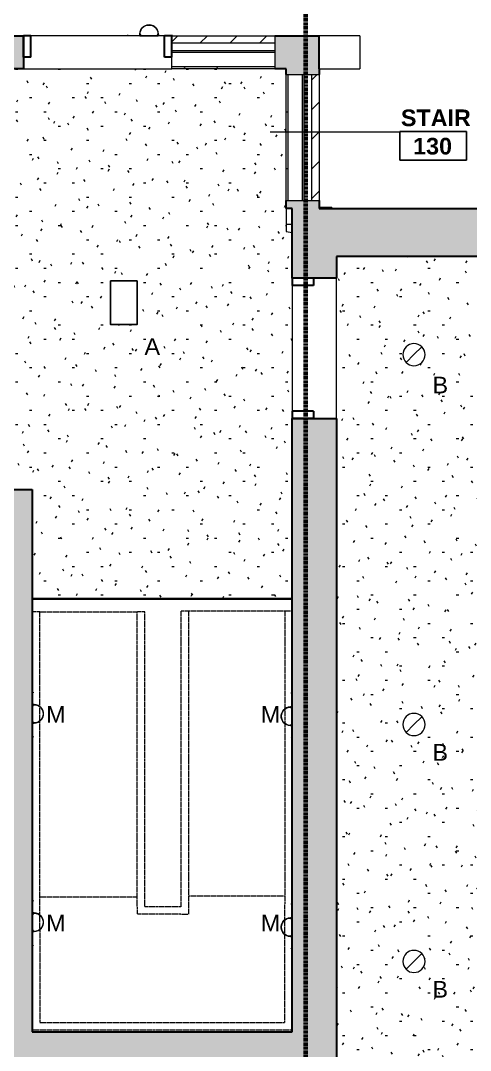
# Model space of a CAD drawing. Header units: inches. Extents: x -529 to 1063, y -2066 to -482.
# Drawn here: x 266.4 to 387.8, y -1912.5 to -1634.2 of the extents above; entities that cross this region are included whole.
import ezdxf

# ---------------------------------------------------------------- set-up
doc = ezdxf.new("R2010")
doc.units = ezdxf.units.IN
doc.header["$MEASUREMENT"] = 0
doc.linetypes.add('Dash', pattern=[0.25, 0.125, -0.125])
doc.linetypes.add('Overhead 1_16_', pattern=[0.101562, 0.0625, -0.039062])
for name, color, linetype, lineweight in [('A-ANNO-MATC', 214, 'Dash', 140), ('A-AREA-IDEN', 2, 'Continuous', 9), ('A-CLNG', 13, 'Continuous', 18), ('A-CLNG-PATT', 13, 'Continuous', 18), ('A-DOOR', 31, 'Continuous', 18), ('A-DOOR-FRAM', 31, 'Continuous', 30), ('A-FLOR', 192, 'Continuous', 18), ('A-WALL', 113, 'Continuous', 18), ('A-WALL-PATT', 111, 'Continuous', 18), ('E-LITE-EQPM', 33, 'Continuous', 9), ('E-LITE-EQPM-IDEN', 33, 'Continuous', 9), ('I-WALL', 2, 'Continuous', 18), ('S-STRS-MBND', 31, 'Continuous', 18)]:
    doc.layers.add(name, color=color, linetype=linetype, lineweight=lineweight)
doc.styles.add('Arial', font='arial.ttf', dxfattribs={"height": 4.5})
doc.styles.add('Swis721 Lt BT_B', font='', dxfattribs={"height": 4.5})
doc.styles.get('Swis721 Lt BT_B').set_extended_font_data('Swis721 Lt BT', bold=True)
pattern_1 = [(45, (0, 0), (-4.006467, 4.006467), [])]
pattern_2 = [(0, (0, 0), (15.36, 3.84), [0.634, -10.886, 0.634, -10.886, -61.44]), (0, (0, 0), (15.36, 3.84), [-23.04, 0.634, -22.406, 0.634, -10.886, -26.88]), (0, (0, 0), (15.36, 3.84), [-57.6, 0.634, -7.046, 0.634, -18.566]), (120, (5.76, 1.92), (-11.0055376, 11.38215), [0.634, -10.886, 0.634, -10.886, -61.44]), (120, (5.76, 1.92), (-11.0055376, 11.38215), [-23.04, 0.634, -22.406, 0.634, -10.886, -26.88]), (120, (5.76, 1.92), (-11.0055376, 11.38215), [-57.6, 0.634, -7.046, 0.634, -18.566]), (240, (7.68, 9.6), (-4.3544624, -15.22215), [0.634, -10.886, 0.634, -10.886, -61.44]), (240, (7.68, 9.6), (-4.3544624, -15.22215), [-23.04, 0.634, -22.406, 0.634, -10.886, -26.88]), (240, (7.68, 9.6), (-4.3544624, -15.22215), [-57.6, 0.634, -7.046, 0.634, -18.566])]

# ---------------------------------------------------------------- blocks, each defined once
blk = doc.blocks.new('Single Flush - D1 2_10_ X 8_-6102513-1ST FLOOR - RCP')
at = {"layer": 'A-DOOR-FRAM', "color": 8}
for p, q in [((-19, -0.25), (-19, -6)), ((-19, -0.25), (-17, -0.25)), ((-17, -0.25), (-17, -6)), ((17.000004, -0.25), (17.000004, -6)), ((17.000004, -0.25), (19.000004, -0.25)), ((19.000004, -0.25), (19.000004, -6)), ((-19, -6), (-17, -6)), ((17.000004, -6), (19.000004, -6))]:
    blk.add_line(p, q, dxfattribs=at)
blk = doc.blocks.new('Downlight - Recessed Can - 6_ Incandescent - 277V-5290754-1ST FLOOR - RCP')
at = {"layer": 'E-LITE-EQPM'}
for q in [(-2.12, -2.12), (2.12, 2.12)]:
    blk.add_line((0, 0), q, dxfattribs=at)
for start, end in [(360, 180), (0, 180), (180, 360), (180, 360)]:
    blk.add_arc((0, 0), 3, start, end, dxfattribs=at)
blk = doc.blocks.new('Trybeca Rectangle Trimless 300mm 33W  HCOFO - Trybeca Rectangle Trimlles 300 mm  HCOFO Embossed matt white-5303995-1ST FLOOR - RCP')
at = {"layer": 'E-LITE-EQPM'}
for p, q in [((-3.61, -5.91), (-3.61, 5.91)), ((-3.61, 5.91), (3.6, 5.91)), ((3.6, 5.91), (3.6, -5.91)), ((3.6, -5.91), (-3.61, -5.91))]:
    blk.add_line(p, q, dxfattribs=at)
for centre, radius, start, end in [((-3.59, 5.89), 0.0375, 90, 180), ((3.58, 5.88), 0.0407, 0, 90), ((-3.59, -5.89), 0.0389, 180, 270), ((3.58, -5.89), 0.0393, 270, 0)]:
    blk.add_arc(centre, radius, start, end, dxfattribs=at)
blk = doc.blocks.new('Single Flush - D1 3_ X 8_  - NOT FR-6102534-1ST FLOOR - RCP')
at = {"layer": 'A-DOOR-FRAM'}
for p, q in [((-20, 1.3125), (-20, -4.4375)), ((-20, 1.3125), (-18, 1.3125)), ((-18, 1.3125), (-18, -4.4375)), ((18.000004, 1.3125), (18.000004, -4.4375)), ((18.000004, 1.3125), (20.000004, 1.3125)), ((20.000004, 1.3125), (20.000004, -4.4375)), ((-20, -4.4375), (-18, -4.4375)), ((18.000004, -4.4375), (20.000004, -4.4375))]:
    blk.add_line(p, q, dxfattribs=at)
blk = doc.blocks.new('spectrum-sconce_round - 5_W x 4_D x 9_25_H-5801659-1ST FLOOR - RCP')
at = {"layer": 'E-LITE-EQPM'}
for p, q in [((-7.43, 3.68), (-7.26, 3.6)), ((-4.07, 3.91), (-4.06, 3.91)), ((-4.07, 3.78), (-4.07, 3.91)), ((-4.07, 3.91), (-4.07, 3.78)), ((-4.07, 3.89), (-4.06, 3.89)), ((-4.07, 3.8), (-4.07, 3.89)), ((-4.07, 3.89), (-4.07, 3.8)), ((-4.07, 3.78), (-4.07, 3.41)), ((-4.06, 3.78), (-4.07, 3.78)), ((-4.06, 3.91), (-4.06, 3.78)), ((-4.06, 3.78), (-4.06, 3.47)), ((-4.06, 3.47), (-4.03, 3.47)), ((-4.06, 3.41), (-4.06, 3.47)), ((-4.06, 3.45), (-4.03, 3.45)), ((-3.81, 3.42), (-4.06, 3.42)), ((-4.06, 3.41), (-4.06, 3.42)), ((-4.03, 3.78), (-4.03, 3.91)), ((-4.03, 3.47), (-4.03, 3.78)), ((-4.03, 3.75), (-3.86, 3.75)), ((-3.86, 3.56), (-4.03, 3.56)), ((-3.86, 3.55), (-4.03, 3.55)), ((-3.81, 3.42), (-3.68, 3.42)), ((-3.68, 3.42), (-3.81, 3.42)), ((-3.81, 3.41), (-3.81, 3.42)), ((-3.68, 3.42), (-3.68, 3.41)), ((-3.68, 3.42), (-3.07, 3.42)), ((-3.07, 3.42), (-3.68, 3.42)), ((-0.05, 3.42), (-3.07, 3.42)), ((-0.05, 3.42), (0.57, 3.42)), ((0.57, 3.42), (-0.05, 3.42)), ((0.57, 3.41), (0.57, 3.42)), ((0.57, 3.42), (0.69, 3.42)), ((0.69, 3.42), (0.57, 3.42)), ((0.94, 3.42), (0.69, 3.42)), ((0.69, 3.41), (0.69, 3.42)), ((0.75, 3.75), (0.91, 3.75)), ((0.91, 3.56), (0.75, 3.56)), ((0.91, 3.55), (0.75, 3.55)), ((0.91, 3.91), (0.91, 3.78)), ((0.91, 3.78), (0.91, 3.47)), ((0.91, 3.47), (0.94, 3.47)), ((0.91, 3.45), (0.94, 3.45)), ((0.94, 3.78), (0.94, 3.91)), ((0.94, 3.91), (0.96, 3.91)), ((0.94, 3.89), (0.96, 3.89)), ((0.94, 3.47), (0.94, 3.78)), ((0.96, 3.78), (0.94, 3.78)), ((0.94, 3.47), (0.94, 3.41)), ((0.94, 3.41), (0.94, 3.42)), ((0.96, 3.78), (0.96, 3.91)), ((0.96, 3.91), (0.96, 3.78)), ((0.96, 3.8), (0.96, 3.89)), ((0.96, 3.89), (0.96, 3.8)), ((0.96, 3.41), (0.96, 3.78)), ((4.59, 3.6), (4.76, 3.68))]:
    blk.add_line(p, q, dxfattribs=at)
at = {"layer": 'E-LITE-EQPM', "flags": 128}
for points in [[(-1.56, 6.41), (-2.11, 6.34), (-2.64, 6.16), (-3.12, 5.86), (-3.51, 5.47), (-3.81, 4.99), (-4, 4.46), (-4.06, 3.91)], [(-4.03, 3.91), (-3.95, 4.5), (-3.74, 5.05), (-3.41, 5.54), (-2.96, 5.94), (-2.43, 6.21), (-1.86, 6.36), (-1.26, 6.36), (-0.68, 6.21), (-0.16, 5.94), (0.29, 5.54), (0.63, 5.05), (0.84, 4.5), (0.91, 3.91)], [(-3.95, 4.48), (-3.74, 5.04), (-3.41, 5.53), (-2.96, 5.92), (-2.43, 6.2), (-1.86, 6.34), (-1.26, 6.34), (-0.68, 6.2), (-0.16, 5.92), (0.29, 5.53), (0.63, 5.04), (0.84, 4.48)], [(0.94, 3.91), (0.88, 4.46), (0.69, 4.99), (0.4, 5.47), (0, 5.86), (-0.47, 6.16), (-1, 6.34), (-1.56, 6.41)]]:
    blk.add_lwpolyline(points, dxfattribs=at)
at = {"layer": 'E-LITE-EQPM'}
for centre, start, end in [((-3.87, 3.66), 276.1329, 83.8671), ((-3.87, 3.66), 69.8893, 83.8671), ((-3.87, 3.64), 276.1329, 13.9779), ((-3.87, 3.64), 276.1329, 290.1107), ((-3.87, 3.66), 346.0221, 41.9336), ((-3.87, 3.64), 346.0221, 13.9779), ((0.76, 3.66), 96.1329, 263.8671), ((0.76, 3.66), 166.0221, 207.9557), ((0.76, 3.64), 166.0221, 207.9557), ((0.76, 3.64), 166.0221, 263.8671), ((0.76, 3.66), 124.0886, 152.0443)]:
    blk.add_arc(centre, 0.0943, start, end, dxfattribs=at)
blk = doc.blocks.new('spectrum-sconce_round - 5_W x 4_D x 9_25_H-5801666-1ST FLOOR - RCP')
at = {"layer": 'E-LITE-EQPM'}
for p, q in [((-7.43, 6.68), (-7.26, 6.6)), ((-4.07, 6.91), (-4.06, 6.91)), ((-4.07, 6.78), (-4.07, 6.91)), ((-4.07, 6.91), (-4.07, 6.78)), ((-4.07, 6.89), (-4.06, 6.89)), ((-4.07, 6.8), (-4.07, 6.89)), ((-4.07, 6.89), (-4.07, 6.8)), ((-4.07, 6.78), (-4.07, 6.41)), ((-4.06, 6.78), (-4.07, 6.78)), ((-4.06, 6.91), (-4.06, 6.78)), ((-4.06, 6.78), (-4.06, 6.47)), ((-4.06, 6.47), (-4.03, 6.47)), ((-4.06, 6.41), (-4.06, 6.47)), ((-4.06, 6.45), (-4.03, 6.45)), ((-3.81, 6.42), (-4.06, 6.42)), ((-4.06, 6.41), (-4.06, 6.42)), ((-4.03, 6.78), (-4.03, 6.91)), ((-4.03, 6.47), (-4.03, 6.78)), ((-4.03, 6.75), (-3.86, 6.75)), ((-3.86, 6.56), (-4.03, 6.56)), ((-3.86, 6.55), (-4.03, 6.55)), ((-3.81, 6.42), (-3.68, 6.42)), ((-3.68, 6.42), (-3.81, 6.42)), ((-3.81, 6.41), (-3.81, 6.42)), ((-3.68, 6.42), (-3.68, 6.41)), ((-3.68, 6.42), (-3.07, 6.42)), ((-3.07, 6.42), (-3.68, 6.42)), ((-0.05, 6.42), (-3.07, 6.42)), ((-0.05, 6.42), (0.57, 6.42)), ((0.57, 6.42), (-0.05, 6.42)), ((0.57, 6.41), (0.57, 6.42)), ((0.57, 6.42), (0.69, 6.42)), ((0.69, 6.42), (0.57, 6.42)), ((0.94, 6.42), (0.69, 6.42)), ((0.69, 6.41), (0.69, 6.42)), ((0.75, 6.75), (0.91, 6.75)), ((0.91, 6.56), (0.75, 6.56)), ((0.91, 6.55), (0.75, 6.55)), ((0.91, 6.91), (0.91, 6.78)), ((0.91, 6.78), (0.91, 6.47)), ((0.91, 6.47), (0.94, 6.47)), ((0.91, 6.45), (0.94, 6.45)), ((0.94, 6.78), (0.94, 6.91)), ((0.94, 6.91), (0.96, 6.91)), ((0.94, 6.89), (0.96, 6.89)), ((0.94, 6.47), (0.94, 6.78)), ((0.96, 6.78), (0.94, 6.78)), ((0.94, 6.47), (0.94, 6.41)), ((0.94, 6.41), (0.94, 6.42)), ((0.96, 6.78), (0.96, 6.91)), ((0.96, 6.91), (0.96, 6.78)), ((0.96, 6.8), (0.96, 6.89)), ((0.96, 6.89), (0.96, 6.8)), ((0.96, 6.41), (0.96, 6.78)), ((4.59, 6.6), (4.76, 6.68))]:
    blk.add_line(p, q, dxfattribs=at)
at = {"layer": 'E-LITE-EQPM', "flags": 128}
for points in [[(-1.56, 9.41), (-2.11, 9.34), (-2.64, 9.16), (-3.12, 8.86), (-3.51, 8.47), (-3.81, 7.99), (-4, 7.46), (-4.06, 6.91)], [(-4.03, 6.91), (-3.95, 7.5), (-3.74, 8.05), (-3.41, 8.54), (-2.96, 8.94), (-2.43, 9.21), (-1.86, 9.36), (-1.26, 9.36), (-0.68, 9.21), (-0.16, 8.94), (0.29, 8.54), (0.63, 8.05), (0.84, 7.5), (0.91, 6.91)], [(-3.95, 7.48), (-3.74, 8.04), (-3.41, 8.53), (-2.96, 8.92), (-2.43, 9.2), (-1.86, 9.34), (-1.26, 9.34), (-0.68, 9.2), (-0.16, 8.92), (0.29, 8.53), (0.63, 8.04), (0.84, 7.48)], [(0.94, 6.91), (0.88, 7.46), (0.69, 7.99), (0.4, 8.47), (0, 8.86), (-0.47, 9.16), (-1, 9.34), (-1.56, 9.41)]]:
    blk.add_lwpolyline(points, dxfattribs=at)
at = {"layer": 'E-LITE-EQPM'}
for centre, start, end in [((-3.87, 6.66), 276.1329, 83.8671), ((-3.87, 6.66), 69.8893, 83.8671), ((-3.87, 6.64), 276.1329, 13.9779), ((-3.87, 6.64), 276.1329, 290.1107), ((-3.87, 6.66), 346.0221, 41.9336), ((-3.87, 6.64), 346.0221, 13.9779), ((0.76, 6.66), 96.1329, 263.8671), ((0.76, 6.66), 166.0221, 207.9557), ((0.76, 6.64), 166.0221, 207.9557), ((0.76, 6.64), 166.0221, 263.8671), ((0.76, 6.66), 124.0886, 152.0443)]:
    blk.add_arc(centre, 0.0943, start, end, dxfattribs=at)
blk = doc.blocks.new('spectrum-sconce_round - OUTSIDE 5_W x 4_D x 11_75_H 2-6077108-1ST FLOOR - RCP')
at = {"layer": 'E-LITE-EQPM'}
for p, q in [((-7.43, 5.11), (-7.26, 5.04)), ((-4.07, 5.34), (-4.06, 5.34)), ((-4.07, 5.22), (-4.07, 5.34)), ((-4.07, 5.34), (-4.07, 5.22)), ((-4.07, 5.33), (-4.06, 5.33)), ((-4.07, 5.24), (-4.07, 5.33)), ((-4.07, 5.33), (-4.07, 5.24)), ((-4.07, 5.22), (-4.07, 4.84)), ((-4.06, 5.22), (-4.07, 5.22)), ((-4.06, 4.84), (-4.07, 4.84)), ((-4.06, 4.83), (-4.07, 4.83)), ((-4.06, 5.34), (-4.06, 5.22)), ((-4.06, 5.22), (-4.06, 4.91)), ((-4.06, 4.91), (-4.03, 4.91)), ((-4.06, 4.84), (-4.06, 4.91)), ((-4.06, 4.89), (-4.03, 4.89)), ((-3.81, 4.86), (-4.06, 4.86)), ((-4.06, 4.84), (-4.06, 4.86)), ((-4.06, 4.83), (-4.06, 4.84)), ((-4.06, 4.84), (-3.81, 4.84)), ((-4.06, 4.83), (-3.81, 4.83)), ((-4.03, 5.22), (-4.03, 5.34)), ((-4.03, 4.91), (-4.03, 5.22)), ((-4.03, 5.19), (-3.86, 5.19)), ((-3.86, 5), (-4.03, 5)), ((-3.86, 4.98), (-4.03, 4.98)), ((-3.81, 4.86), (-3.68, 4.86)), ((-3.68, 4.86), (-3.81, 4.86)), ((-3.81, 4.84), (-3.81, 4.86)), ((-3.68, 4.84), (-3.81, 4.84)), ((-3.81, 4.84), (-3.68, 4.84)), ((-3.81, 4.83), (-3.81, 4.84)), ((-3.81, 4.84), (-3.68, 4.84)), ((-3.68, 4.84), (-3.81, 4.84)), ((-3.68, 4.83), (-3.81, 4.83)), ((-3.81, 4.83), (-3.68, 4.83)), ((-3.68, 4.86), (-3.68, 4.84)), ((-3.68, 4.86), (-3.07, 4.86)), ((-3.07, 4.86), (-3.68, 4.86)), ((-3.68, 4.84), (-3.68, 4.83)), ((-3.07, 4.84), (-3.68, 4.84)), ((-3.68, 4.84), (-3.07, 4.84)), ((-3.68, 4.84), (-3.07, 4.84)), ((-3.07, 4.84), (-3.68, 4.84)), ((-3.07, 4.83), (-3.68, 4.83)), ((-3.68, 4.83), (-3.07, 4.83)), ((-0.05, 4.86), (-3.07, 4.86)), ((-3.07, 4.84), (-0.05, 4.84)), ((-3.07, 4.83), (-0.05, 4.83)), ((-0.05, 4.86), (0.57, 4.86)), ((0.57, 4.86), (-0.05, 4.86)), ((0.57, 4.84), (-0.05, 4.84)), ((-0.05, 4.84), (0.57, 4.84)), ((-0.05, 4.84), (0.57, 4.84)), ((0.57, 4.84), (-0.05, 4.84)), ((0.57, 4.83), (-0.05, 4.83)), ((-0.05, 4.83), (0.57, 4.83)), ((0.57, 4.84), (0.57, 4.86)), ((0.57, 4.86), (0.69, 4.86)), ((0.69, 4.86), (0.57, 4.86)), ((0.57, 4.83), (0.57, 4.84)), ((0.69, 4.84), (0.57, 4.84)), ((0.57, 4.84), (0.69, 4.84)), ((0.57, 4.84), (0.69, 4.84)), ((0.69, 4.84), (0.57, 4.84)), ((0.69, 4.83), (0.57, 4.83)), ((0.57, 4.83), (0.69, 4.83)), ((0.94, 4.86), (0.69, 4.86)), ((0.69, 4.84), (0.69, 4.86)), ((0.69, 4.83), (0.69, 4.84)), ((0.69, 4.84), (0.94, 4.84)), ((0.69, 4.83), (0.94, 4.83)), ((0.75, 5.19), (0.91, 5.19)), ((0.91, 5), (0.75, 5)), ((0.91, 4.98), (0.75, 4.98)), ((0.91, 5.34), (0.91, 5.22)), ((0.91, 5.22), (0.91, 4.91)), ((0.91, 4.91), (0.94, 4.91)), ((0.91, 4.89), (0.94, 4.89)), ((0.94, 5.22), (0.94, 5.34)), ((0.94, 5.34), (0.96, 5.34)), ((0.94, 5.33), (0.96, 5.33)), ((0.94, 4.91), (0.94, 5.22)), ((0.96, 5.22), (0.94, 5.22)), ((0.94, 4.91), (0.94, 4.84)), ((0.94, 4.84), (0.94, 4.86)), ((0.94, 4.83), (0.94, 4.84)), ((0.96, 4.84), (0.94, 4.84)), ((0.96, 4.83), (0.94, 4.83)), ((0.96, 5.22), (0.96, 5.34)), ((0.96, 5.34), (0.96, 5.22)), ((0.96, 5.24), (0.96, 5.33)), ((0.96, 5.33), (0.96, 5.24)), ((0.96, 4.84), (0.96, 5.22)), ((4.59, 5.04), (4.76, 5.11))]:
    blk.add_line(p, q, dxfattribs=at)
at = {"layer": 'E-LITE-EQPM', "flags": 128}
for points in [[(-1.56, 7.84), (-2.11, 7.78), (-2.64, 7.6), (-3.12, 7.3), (-3.51, 6.9), (-3.81, 6.43), (-4, 5.9), (-4.06, 5.34)], [(-4.03, 5.34), (-3.95, 5.93), (-3.74, 6.49), (-3.41, 6.98), (-2.96, 7.38), (-2.43, 7.65), (-1.86, 7.79), (-1.26, 7.79), (-0.68, 7.65), (-0.16, 7.38), (0.29, 6.98), (0.63, 6.49), (0.84, 5.93), (0.91, 5.34)], [(-3.95, 5.92), (-3.74, 6.48), (-3.41, 6.97), (-2.96, 7.36), (-2.43, 7.64), (-1.86, 7.78), (-1.26, 7.78), (-0.68, 7.64), (-0.16, 7.36), (0.29, 6.97), (0.63, 6.48), (0.84, 5.92)], [(0.94, 5.34), (0.88, 5.9), (0.69, 6.43), (0.4, 6.9), (0, 7.3), (-0.47, 7.6), (-1, 7.78), (-1.56, 7.84)]]:
    blk.add_lwpolyline(points, dxfattribs=at)
at = {"layer": 'E-LITE-EQPM'}
for centre, start, end in [((-3.87, 5.09), 276.1329, 83.8671), ((-3.87, 5.09), 69.8893, 83.8671), ((-3.87, 5.08), 276.1329, 13.9779), ((-3.87, 5.08), 276.1329, 290.1107), ((-3.87, 5.09), 346.0221, 41.9336), ((-3.87, 5.08), 346.0221, 13.9779), ((0.76, 5.09), 96.1329, 263.8671), ((0.76, 5.09), 166.0221, 207.9557), ((0.76, 5.08), 166.0221, 207.9557), ((0.76, 5.08), 166.0221, 263.8671), ((0.76, 5.09), 124.0886, 152.0443)]:
    blk.add_arc(centre, 0.0943, start, end, dxfattribs=at)
blk = doc.blocks.new('Room Tag - Room Name and Number-3379422-1ST FLOOR - RCP')
at = {"layer": 'A-AREA-IDEN'}
for p, q in [((-0.1881, -0.1636), (-0.1881, -0.0018)), ((-0.1881, -0.0018), (0.1869, -0.0018)), ((0.1869, -0.0018), (-0.1881, -0.0018)), ((-0.1881, -0.0018), (-0.1881, -0.1636)), ((0.1869, -0.0018), (0.1869, -0.1636)), ((0.1869, -0.1636), (0.1869, -0.0018)), ((0.1869, -0.1636), (-0.1881, -0.1636)), ((-0.1881, -0.1636), (0.1869, -0.1636))]:
    blk.add_line(p, q, dxfattribs=at)

msp = doc.modelspace()

# ---------------------------------------------------------------- hatches: boundary and pattern name
at = {"layer": 'A-CLNG-PATT'}
h = msp.add_hatch(dxfattribs=at)
h.set_pattern_fill('FP_1', color=256, style=0, pattern_type=2)
h.set_pattern_definition(pattern_2)
h.paths.add_polyline_path([(335.36, -1790.4), (339.7, -1790.4), (339.7, -1691.47), (338.09, -1691.22), (338.09, -1647.22), (264.18, -1647.22), (264.18, -1653.73), (248.17, -1653.73), (248.17, -1760.94), (269.53, -1760.94), (269.53, -1790.4), (279.41, -1790.4)], flags=0)
h.paths.add_polyline_path([(290.62, -1716.39), (290.62, -1704.54), (297.86, -1704.54), (297.86, -1716.39), (291.65, -1716.39)], flags=0)
h = msp.add_hatch(dxfattribs=at)
h.set_pattern_fill('FP_1', color=256, style=0, pattern_type=2)
h.set_pattern_definition(pattern_2)
h.paths.add_polyline_path([(514.2, -1914.91), (514.2, -1795.96), (565.7, -1795.96), (565.7, -1748.09), (514.2, -1748.09), (514.2, -1702.09), (423.08, -1702.09), (423.08, -1729.05), (391.32, -1729.05), (391.31, -1728.09), (387.82, -1728.09), (387.82, -1697.97), (351.7, -1697.97), (351.7, -1914.02), (351.82, -1914.02), (351.82, -1914.91), (503.2, -1914.91)], flags=0)
h.paths.add_polyline_path([(372.57, -1891.48), (371.8, -1891.38), (371.07, -1891.08), (370.45, -1890.6), (369.97, -1889.98), (369.68, -1889.26), (369.57, -1888.48), (369.68, -1887.71), (369.97, -1886.98), (370.45, -1886.36), (371.07, -1885.88), (371.8, -1885.59), (372.57, -1885.48), (373.35, -1885.59), (374.07, -1885.88), (374.69, -1886.36), (375.17, -1886.98), (375.47, -1887.71), (375.57, -1888.48), (375.47, -1889.26), (375.17, -1889.98), (374.69, -1890.6), (374.07, -1891.08), (373.35, -1891.38)], flags=0)
h.paths.add_polyline_path([(477.57, -1891.48), (476.8, -1891.38), (476.07, -1891.08), (475.45, -1890.6), (474.97, -1889.98), (474.68, -1889.26), (474.57, -1888.48), (474.68, -1887.71), (474.97, -1886.98), (475.45, -1886.36), (476.07, -1885.88), (476.8, -1885.59), (477.57, -1885.48), (478.35, -1885.59), (479.07, -1885.88), (479.69, -1886.36), (480.17, -1886.98), (480.47, -1887.71), (480.57, -1888.48), (480.47, -1889.26), (480.17, -1889.98), (479.69, -1890.6), (479.07, -1891.08), (478.35, -1891.38)], flags=0)
h.paths.add_polyline_path([(429.65, -1887.52), (429.65, -1874.49), (428.43, -1874.3), (427.18, -1873.66), (426.81, -1873.29), (417.57, -1882.52), (417.32, -1882.27), (426.56, -1873.04), (426.18, -1872.67), (425.55, -1871.41), (425.35, -1870.2), (412.32, -1870.2), (412.32, -1869.85), (425.35, -1869.85), (425.55, -1868.63), (426.18, -1867.38), (426.56, -1867.01), (417.32, -1857.77), (417.57, -1857.52), (426.81, -1866.76), (427.18, -1866.38), (428.43, -1865.74), (429.65, -1865.55), (429.65, -1852.52), (430, -1852.52), (430, -1865.55), (431.21, -1865.74), (432.47, -1866.38), (432.84, -1866.76), (442.07, -1857.52), (442.32, -1857.77), (433.09, -1867.01), (433.46, -1867.38), (434.1, -1868.63), (434.29, -1869.85), (447.32, -1869.85), (447.32, -1870.2), (434.29, -1870.2), (434.1, -1871.41), (433.46, -1872.67), (433.09, -1873.04), (442.32, -1882.27), (442.07, -1882.52), (432.84, -1873.29), (432.47, -1873.66), (431.21, -1874.3), (430, -1874.49), (430, -1887.52)], flags=0)
h.paths.add_polyline_path([(431.55, -1872.4), (431.55, -1872.4), (431.53, -1872.37)], flags=0)
h.paths.add_polyline_path([(428.27, -1867.89), (428.27, -1867.89), (428.18, -1867.76)], flags=0)
h.paths.add_polyline_path([(372.57, -1827.45), (371.8, -1827.34), (371.07, -1827.04), (370.45, -1826.57), (369.97, -1825.95), (369.68, -1825.22), (369.57, -1824.45), (369.68, -1823.67), (369.97, -1822.95), (370.45, -1822.33), (371.07, -1821.85), (371.8, -1821.55), (372.57, -1821.45), (373.35, -1821.55), (374.07, -1821.85), (374.69, -1822.33), (375.17, -1822.95), (375.47, -1823.67), (375.57, -1824.45), (375.47, -1825.22), (375.17, -1825.95), (374.69, -1826.57), (374.07, -1827.04), (373.35, -1827.34)], flags=0)
h.paths.add_polyline_path([(477.57, -1827.45), (476.8, -1827.34), (476.07, -1827.04), (475.45, -1826.57), (474.97, -1825.95), (474.68, -1825.22), (474.57, -1824.45), (474.68, -1823.67), (474.97, -1822.95), (475.45, -1822.33), (476.07, -1821.85), (476.8, -1821.55), (477.57, -1821.45), (478.35, -1821.55), (479.07, -1821.85), (479.69, -1822.33), (480.17, -1822.95), (480.47, -1823.67), (480.57, -1824.45), (480.47, -1825.22), (480.17, -1825.95), (479.69, -1826.57), (479.07, -1827.04), (478.35, -1827.34)], flags=0)
h.paths.add_polyline_path([(431.93, -1787.73), (431.82, -1787.72), (429.53, -1783.79), (431.82, -1779.86), (436.34, -1779.86), (438.63, -1783.79), (436.34, -1787.73), (433.27, -1787.73)], flags=0)
h.paths.add_polyline_path([(458.75, -1787.42), (456.16, -1787.42), (453.87, -1783.48), (456.16, -1779.55), (460.68, -1779.55), (462.97, -1783.48), (460.68, -1787.42), (460.16, -1787.42)], flags=0)
h.paths.add_polyline_path([(408.35, -1787.09), (403.94, -1787.09), (401.65, -1783.16), (403.94, -1779.23), (408.46, -1779.23), (410.75, -1783.16), (408.46, -1787.09), (408.43, -1787.09)], flags=0)
h.paths.add_polyline_path([(542.88, -1771.94), (542.1, -1771.84), (541.38, -1771.54), (540.76, -1771.06), (540.28, -1770.44), (539.98, -1769.71), (539.88, -1768.94), (539.98, -1768.16), (540.28, -1767.44), (540.76, -1766.82), (541.38, -1766.34), (542.1, -1766.04), (542.88, -1765.94), (543.66, -1766.04), (544.38, -1766.34), (545, -1766.82), (545.48, -1767.44), (545.78, -1768.16), (545.88, -1768.94), (545.78, -1769.71), (545.48, -1770.44), (545, -1771.06), (544.38, -1771.54), (543.66, -1771.84)], flags=0)
h.paths.add_polyline_path([(416.44, -1745.83), (415.43, -1745.6), (414.62, -1744.96), (414.17, -1744.03), (414.17, -1742.99), (414.62, -1742.06), (415.43, -1741.42), (416.44, -1741.19), (417.45, -1741.42), (418.26, -1742.06), (418.7, -1742.99), (418.69, -1744.06), (418.26, -1744.96), (417.45, -1745.6), (416.83, -1745.74)], flags=0)
h.paths.add_polyline_path([(452.44, -1745.83), (451.43, -1745.6), (450.62, -1744.96), (450.17, -1744.03), (450.18, -1742.98), (450.62, -1742.06), (451.43, -1741.42), (452.44, -1741.19), (453.45, -1741.42), (454.26, -1742.07), (454.7, -1742.99), (454.7, -1744.04), (454.25, -1744.96), (453.45, -1745.6), (452.52, -1745.81)], flags=0)
h.paths.add_polyline_path([(488.44, -1745.83), (487.43, -1745.6), (486.62, -1744.95), (486.17, -1744.03), (486.18, -1742.97), (486.63, -1742.06), (487.43, -1741.42), (488.44, -1741.19), (489.45, -1741.42), (490.26, -1742.06), (490.7, -1743.04), (490.7, -1744.03), (490.26, -1744.96), (489.45, -1745.6), (488.57, -1745.8)], flags=0)
h.paths.add_polyline_path([(372.57, -1727.48), (371.8, -1727.38), (371.07, -1727.08), (370.45, -1726.6), (369.97, -1725.98), (369.68, -1725.26), (369.57, -1724.48), (369.68, -1723.71), (369.97, -1722.98), (370.45, -1722.36), (371.07, -1721.88), (371.8, -1721.59), (372.57, -1721.48), (373.35, -1721.59), (374.07, -1721.88), (374.69, -1722.36), (375.17, -1722.98), (375.47, -1723.71), (375.57, -1724.48), (375.47, -1725.26), (375.17, -1725.98), (374.69, -1726.6), (374.07, -1727.08), (373.35, -1727.38)], flags=0)
h.paths.add_polyline_path([(401.17, -1705.05), (422.33, -1705.05), (422.33, -1702.09), (392.07, -1702.09), (392.07, -1705.05), (401.04, -1705.05)], flags=0)
at = {"layer": 'A-WALL-PATT', "lineweight": 9}
h = msp.add_hatch(color=7, dxfattribs=at)
h.paths.add_polyline_path([(338.09, -1647.22), (346.93, -1647.22), (346.93, -1638.35), (335.02, -1638.35), (335.02, -1647.22), (335.36, -1647.22)], flags=0)
h.paths.add_polyline_path([(267.18, -1647.22), (267.18, -1638.35), (256.18, -1638.35), (256.18, -1647.22)], flags=0)
h = msp.add_hatch(dxfattribs=at)
h.set_pattern_fill('FP_2', color=256, style=0, pattern_type=2)
h.set_pattern_definition(pattern_1)
h.paths.add_polyline_path([(307.18, -1640.35), (335.02, -1640.35), (335.02, -1638.35), (307.18, -1638.35)], flags=0)
h = msp.add_hatch(dxfattribs=at)
h.set_pattern_fill('FP_1', color=256, style=0, pattern_type=2)
h.set_pattern_definition(pattern_2)
h.paths.add_polyline_path([(307.18, -1647.22), (335.02, -1647.22), (335.02, -1646.72), (307.18, -1646.72)], flags=0)
h = msp.add_hatch(color=7, dxfattribs=at)
h.paths.add_polyline_path([(338.09, -1684.97), (346.96, -1684.97), (346.96, -1682.79), (338.09, -1682.79)], flags=0)
h.paths.add_polyline_path([(342.46, -1648.79), (346.96, -1648.79), (346.96, -1647.22), (338.09, -1647.22), (338.09, -1648.79), (338.59, -1648.79)], flags=0)
h = msp.add_hatch(dxfattribs=at)
h.set_pattern_fill('FP_1', color=256, style=0, pattern_type=2)
h.set_pattern_definition(pattern_2)
h.paths.add_polyline_path([(338.59, -1682.79), (338.59, -1648.79), (338.09, -1648.79), (338.09, -1682.79)], flags=0)
h = msp.add_hatch(dxfattribs=at)
h.set_pattern_fill('FP_2', color=256, style=0, pattern_type=2)
h.set_pattern_definition(pattern_1)
h.paths.add_polyline_path([(346.96, -1682.79), (346.96, -1648.79), (344.96, -1648.79), (344.96, -1682.79)], flags=0)
h = msp.add_hatch(color=7, dxfattribs=at)
h.paths.add_polyline_path([(503.82, -1697.97), (518.38, -1697.97), (518.38, -1684.97), (503.82, -1684.97), (503.82, -1697.47)], flags=0)
h.paths.add_polyline_path([(469.82, -1697.97), (469.82, -1684.97), (339.7, -1684.97), (339.7, -1697.97), (447.26, -1697.97)], flags=0)
h = msp.add_hatch(color=7, dxfattribs=at)
h.paths.add_polyline_path([(351.7, -1754.09), (351.7, -1741.78), (339.7, -1741.78), (339.7, -1754.09)], flags=0)
h.paths.add_polyline_path([(351.7, -1703.78), (351.7, -1697.97), (339.7, -1697.97), (339.7, -1703.78)], flags=0)
for points in [[(339.7, -1907.52), (351.7, -1907.52), (351.7, -1754.09), (339.7, -1754.09), (339.7, -1893.75)], [(269.53, -1768.94), (269.53, -1760.94), (248.17, -1760.94), (248.17, -1768.94), (263.53, -1768.94)], [(263.53, -1907.52), (269.53, -1907.52), (269.53, -1768.94), (263.53, -1768.94), (263.53, -1893.75)]]:
    msp.add_hatch(color=7, dxfattribs=at).paths.add_polyline_path(points, flags=0)
h = msp.add_hatch(color=7, dxfattribs=at)
h.paths.add_polyline_path([(335.08, -1920.52), (335.08, -1914.91), (351.7, -1914.91), (351.7, -1907.52), (201.05, -1907.52), (201.05, -1920.52), (279.41, -1920.52)], flags=0)
h.paths.add_polyline_path([(180.05, -1920.52), (180.05, -1907.52), (96.69, -1907.52), (96.69, -1920.52), (167.52, -1920.52)], flags=0)
h.paths.add_polyline_path([(55.62, -1920.52), (75.69, -1920.52), (75.69, -1907.52), (-16.56, -1907.52), (-16.56, -1920.52)], flags=0)
h.paths.add_polyline_path([(-73.81, -1920.52), (-73.81, -1916.91), (-64.92, -1916.91), (-64.92, -1920.52), (-37.56, -1920.52), (-37.56, -1907.52), (-235.08, -1907.52), (-235.08, -1920.52), (-86.81, -1920.52)], flags=0)
h.paths.add_polyline_path([(-261.08, -1920.52), (-261.08, -1907.52), (-273.58, -1907.52), (-273.58, -1920.52)], flags=0)

# ---------------------------------------------------------------- linework, layer by layer
at = {"layer": 'A-ANNO-MATC'}
msp.add_line((343.25, -1328.69), (343.25, -1961.69), dxfattribs=at)
at = {"layer": 'A-AREA-IDEN'}
msp.add_line((333.71, -1664.28), (368.78, -1664.28), dxfattribs=at)
at = {"layer": 'A-CLNG'}
for p, q in [((267.18, -1647.22), (307.18, -1647.22)), ((338.09, -1684.97), (338.09, -1691.22)), ((338.09, -1691.22), (339.7, -1691.47)), ((297.86, -1704.54), (290.62, -1704.54)), ((290.62, -1704.54), (290.62, -1716.39)), ((297.86, -1716.39), (297.86, -1704.54)), ((339.7, -1703.78), (339.7, -1741.78)), ((351.7, -1741.78), (351.7, -1703.78)), ((290.62, -1716.39), (297.86, -1716.39)), ((339.7, -1790.4), (269.53, -1790.4))]:
    msp.add_line(p, q, dxfattribs=at)
for centre, start, end in [((372.57, -1724.48), 0, 180), ((372.57, -1724.48), 180, 0), ((372.57, -1824.45), 0, 180), ((372.57, -1824.45), 180, 360), ((372.57, -1888.48), 0, 180), ((372.57, -1888.48), 180, 360)]:
    msp.add_arc(centre, 3, start, end, dxfattribs=at)
at = {"layer": 'A-FLOR'}
for p, q in [((338.09, -1689.22), (339.7, -1689.22)), ((339.7, -1790.64), (269.53, -1790.64))]:
    msp.add_line(p, q, dxfattribs=at)
at = {"layer": 'A-WALL', "color": 8, "lineweight": 30}
for p, q in [((256.18, -1638.35), (267.18, -1638.35)), ((267.18, -1638.35), (267.18, -1647.22)), ((335.02, -1638.35), (346.93, -1638.35)), ((346.93, -1638.35), (346.93, -1647.22)), ((267.18, -1647.22), (256.18, -1647.22)), ((338.09, -1647.22), (335.02, -1647.22)), ((338.09, -1648.79), (338.09, -1647.22)), ((346.93, -1647.22), (346.96, -1647.22)), ((346.96, -1647.22), (346.96, -1648.79)), ((338.09, -1684.97), (338.09, -1682.79)), ((346.96, -1682.79), (346.96, -1684.97)), ((339.7, -1684.97), (338.09, -1684.97)), ((339.7, -1697.97), (339.7, -1684.97)), ((346.96, -1684.97), (469.82, -1684.97)), ((391.32, -1697.97), (351.7, -1697.97)), ((269.53, -1907.52), (339.7, -1907.52)), ((351.7, -1907.52), (351.7, -1914.91))]:
    msp.add_line(p, q, dxfattribs=at)
at = {"layer": 'A-WALL', "lineweight": 9}
for p, q in [((298.54, -1638.35), (267.18, -1638.35)), ((299.54, -1638.35), (298.8, -1638.35)), ((303.3, -1638.35), (302.57, -1638.35)), ((307.18, -1638.35), (303.57, -1638.35)), ((335.02, -1638.35), (335.02, -1647.22)), ((357.94, -1638.35), (346.93, -1638.35)), ((357.94, -1638.35), (357.94, -1647.22)), ((346.96, -1647.22), (357.94, -1647.22)), ((338.09, -1648.79), (346.96, -1648.79)), ((338.09, -1682.79), (346.96, -1682.79)), ((350.44, -1684.72), (346.96, -1684.72)), ((350.44, -1684.72), (350.44, -1684.97))]:
    msp.add_line(p, q, dxfattribs=at)
at = {"layer": 'A-WALL'}
for p, q in [((307.18, -1638.35), (335.02, -1638.35)), ((307.18, -1647.22), (307.18, -1638.35)), ((335.02, -1640.35), (307.18, -1640.35)), ((335.02, -1642.35), (307.18, -1642.35)), ((335.02, -1642.85), (307.18, -1642.85)), ((335.02, -1646.72), (307.18, -1646.72)), ((335.02, -1647.22), (307.18, -1647.22)), ((338.09, -1682.79), (338.09, -1648.79)), ((338.59, -1682.79), (338.59, -1648.79)), ((342.46, -1682.79), (342.46, -1648.79)), ((342.96, -1682.79), (342.96, -1648.79)), ((344.96, -1682.79), (344.96, -1648.79)), ((346.96, -1648.79), (346.96, -1682.79))]:
    msp.add_line(p, q, dxfattribs=at)
at = {"layer": 'I-WALL', "color": 8, "lineweight": 30}
for p, q in [((339.7, -1703.78), (339.7, -1697.97)), ((351.7, -1697.97), (351.7, -1703.78)), ((351.7, -1703.78), (339.7, -1703.78)), ((339.7, -1907.52), (339.7, -1741.78)), ((339.7, -1741.78), (351.7, -1741.78)), ((351.7, -1741.78), (351.7, -1907.52)), ((248.17, -1760.94), (269.53, -1760.94)), ((269.53, -1760.94), (269.53, -1907.52))]:
    msp.add_line(p, q, dxfattribs=at)
at = {"layer": 'S-STRS-MBND', "linetype": 'Overhead 1_16_', "lineweight": 9}
for p, q in [((271.53, -1793.99), (269.53, -1793.99)), ((271.53, -1819.57), (271.53, -1793.99)), ((271.53, -1793.99), (297.88, -1793.99)), ((299.88, -1793.99), (297.88, -1793.99)), ((297.88, -1873.69), (297.88, -1793.99)), ((299.88, -1873.69), (299.88, -1793.99)), ((311.66, -1793.82), (309.66, -1793.82)), ((309.66, -1793.82), (309.66, -1873.69)), ((311.66, -1793.82), (311.66, -1875.69)), ((337.7, -1793.82), (311.66, -1793.82)), ((339.7, -1793.82), (337.7, -1793.82)), ((337.7, -1793.82), (337.7, -1872.99)), ((339.7, -1793.82), (339.7, -1872.99)), ((271.53, -1823.49), (271.53, -1819.63)), ((271.53, -1879.82), (271.53, -1823.55)), ((269.53, -1879.82), (269.53, -1840.77)), ((271.53, -1870.99), (297.88, -1870.99)), ((337.7, -1870.82), (311.66, -1870.82)), ((337.7, -1904.99), (337.7, -1872.99)), ((339.7, -1906.99), (339.7, -1872.99)), ((297.88, -1873.69), (297.88, -1875.69)), ((309.66, -1875.69), (297.88, -1875.69)), ((309.66, -1873.69), (299.88, -1873.69)), ((309.66, -1875.69), (311.66, -1875.69)), ((269.53, -1879.82), (269.53, -1906.99)), ((271.53, -1879.82), (271.53, -1904.99)), ((271.53, -1904.99), (337.7, -1904.99)), ((269.53, -1906.99), (339.7, -1906.99))]:
    msp.add_line(p, q, dxfattribs=at)

# ---------------------------------------------------------------- block references
at = {"layer": 'A-AREA-IDEN', "xscale": 47.99999999999997, "yscale": 47.99999999999997, "zscale": 47.99999999999997}
msp.add_blockref('Room Tag - Room Name and Number-3379422-1ST FLOOR - RCP', (377.81, -1664.1), dxfattribs=at)
at = {"layer": 'A-DOOR'}
for name, p, rotation in [('Single Flush - D1 3_ X 8_  - NOT FR-6102534-1ST FLOOR - RCP', (287.18, -1642.79), 180), ('Single Flush - D1 2_10_ X 8_-6102513-1ST FLOOR - RCP', (345.7, -1722.78), 269.9999999999999)]:
    msp.add_blockref(name, p, dxfattribs=dict(at, rotation=rotation))
at = {"layer": 'E-LITE-EQPM'}
for name, p in [('spectrum-sconce_round - OUTSIDE 5_W x 4_D x 11_75_H 2-6077108-1ST FLOOR - RCP', (302.61, -1643.19)), ('Trybeca Rectangle Trimless 300mm 33W  HCOFO - Trybeca Rectangle Trimlles 300 mm  HCOFO Embossed matt white-5303995-1ST FLOOR - RCP', (294.24, -1710.47)), ('Downlight - Recessed Can - 6_ Incandescent - 277V-5290754-1ST FLOOR - RCP', (372.57, -1724.48)), ('Downlight - Recessed Can - 6_ Incandescent - 277V-5290754-1ST FLOOR - RCP', (372.57, -1824.45)), ('Downlight - Recessed Can - 6_ Incandescent - 277V-5290754-1ST FLOOR - RCP', (372.57, -1888.48))]:
    msp.add_blockref(name, p, dxfattribs=at)
for name, p, rotation in [('spectrum-sconce_round - 5_W x 4_D x 9_25_H-5801659-1ST FLOOR - RCP', (266.13, -1823.12), 269.9999999999999), ('spectrum-sconce_round - 5_W x 4_D x 9_25_H-5801666-1ST FLOOR - RCP', (346.11, -1820.66), 89.99999999999991), ('spectrum-sconce_round - 5_W x 4_D x 9_25_H-5801659-1ST FLOOR - RCP', (266.13, -1879.45), 269.9999999999999), ('spectrum-sconce_round - 5_W x 4_D x 9_25_H-5801666-1ST FLOOR - RCP', (346.11, -1877.66), 89.99999999999991)]:
    msp.add_blockref(name, p, dxfattribs=dict(at, rotation=rotation))

# ---------------------------------------------------------------- texts
at = {"layer": 'A-AREA-IDEN', "char_height": 4.5, "attachment_point": 1, "style": 'Swis721 Lt BT_B'}
for s, insert, width in [('STAIR', (369.06, -1658.24), 21.0585), ('130', (372.36, -1665.9), 12.726)]:
    msp.add_mtext(s, dxfattribs=dict(at, insert=insert, width=width))
at = {"layer": 'E-LITE-EQPM-IDEN', "char_height": 4.5, "attachment_point": 1, "style": 'Arial'}
for s, insert, width in [('A', (299.83, -1720.05), 5.151), ('B', (377.6, -1730.45), 5.151), ('M', (273.28, -1819.49), 6.5145), ('M', (331.23, -1819.49), 6.5145), ('B', (377.58, -1829.72), 5.151), ('M', (273.28, -1875.83), 6.5145), ('M', (331.23, -1875.83), 6.5145), ('B', (377.58, -1893.76), 5.151)]:
    msp.add_mtext(s, dxfattribs=dict(at, insert=insert, width=width))

doc.saveas('drawing.dxf')
